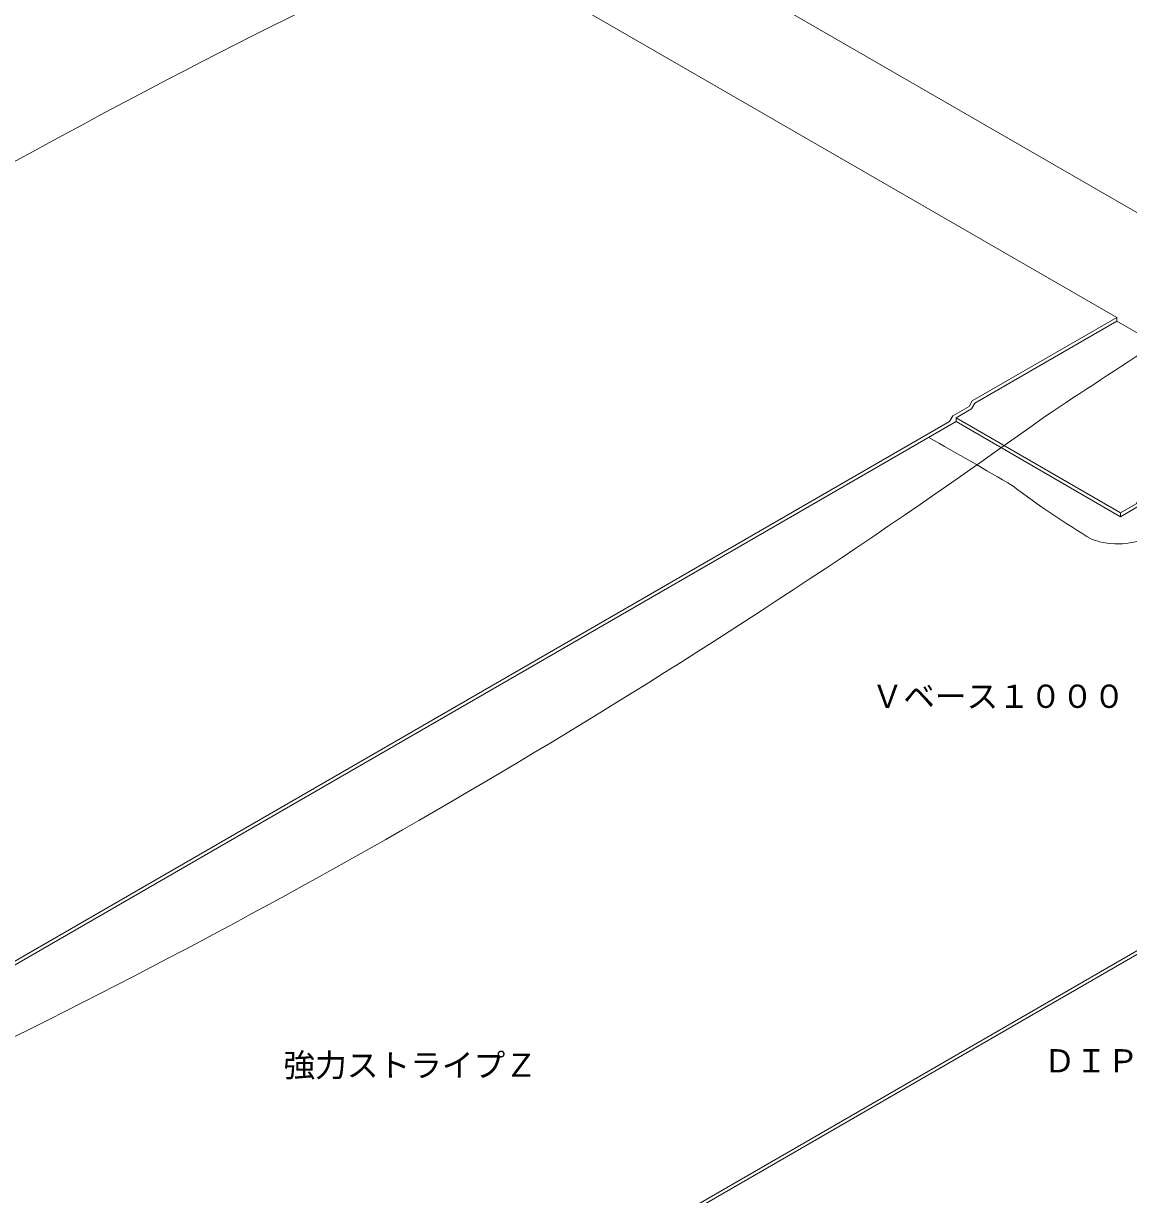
# Model space of a CAD drawing. Units: millimetres, scale not verified. Extents: x -2760 to 2760, y -1910 to 1910.
# Drawn here: x -685 to 188, y -301 to 623 of the extents above; entities that cross this region are included whole.
import ezdxf
from ezdxf.enums import TextEntityAlignment as Align

# ---------------------------------------------------------------- set-up
doc = ezdxf.new("R2010")
doc.units = ezdxf.units.MM
doc.header["$LTSCALE"] = 7
doc.layers.add('0-3_BOUSUI', color=1, linetype='Continuous', lineweight=18)
doc.layers.add('0-4_MOJI', color=7, linetype='Continuous', lineweight=18)
doc.styles.add('ＭＳ ゴシック', font='')
doc.styles.get('ＭＳ ゴシック').set_extended_font_data('MS Gothic')

msp = doc.modelspace()

# ---------------------------------------------------------------- linework, layer by layer
at = {"layer": '0-3_BOUSUI'}
for p, q in [((349.516, 384.557), (-855.231, 1080.118)), ((181.507, 237.118), (51.603, 312.118)), ((181.507, 234.118), (51.603, 309.118)), ((657.821, 159.118), (-1799.933, -1259.867)), ((657.821, 156.118), (-1799.933, -1262.867))]:
    msp.add_line(p, q, dxfattribs=at)
for points in [[(178.529, 388.399), (178.529, 391.399), (-514.291, 791.399)], [(349.516, 684.118), (349.516, 581.118), (352.114, 579.618), (352.114, 383.861), (310.335, 311.497), (198.828, 247.118), (198.828, 244.118), (181.507, 234.118), (181.507, 237.118), (193.631, 244.118), (196.23, 248.618), (308.433, 313.399), (349.516, 384.557), (349.516, 572.118), (346.918, 576.618), (346.918, 684.815)], [(178.529, 391.399), (64.424, 325.52), (61.826, 321.02), (49.005, 313.618), (46.407, 309.118), (-1799.933, -756.867)], [(-1799.933, -800.711), (-1799.933, -759.867), (51.603, 309.118), (51.603, 312.118), (63.728, 319.118), (66.326, 323.618), (178.529, 388.399), (209.519, 370.507)]]:
    msp.add_lwpolyline(points, dxfattribs=at)
for centre, radius, start, end in [((2114.707, -4570.252), 5807.595, 116.20184, 125.73327), ((3170.088, -4253.015), 5490.165, 122.63256, 123.72253), ((-3269.605, 5027.636), 5807.595, 296.20184, 305.73327), ((-1903.397, -3135.753), 3939.497, 59.48968, 60.6081), ((465.589, 736.752), 604.195, 232.36625, 239.49868), ((178.994, 271.72), 59.067, 250.13672, 297.39286)]:
    msp.add_arc(centre, radius, start, end, dxfattribs=at)

# ---------------------------------------------------------------- texts
at = {"layer": '0-4_MOJI', "style": 'ＭＳ ゴシック'}
for s, p in [('Ｖベース１０００', (-15.12, 77.694)), ('強力ストライプＺ', (-479.278, -213.538)), ('ＤＩＰＳセメントＥＦ', (120.817, -210.091))]:
    msp.add_text(s, height=18.33, dxfattribs=at).set_placement(p, align=Align.BOTTOM_LEFT)

doc.saveas('drawing.dxf')
